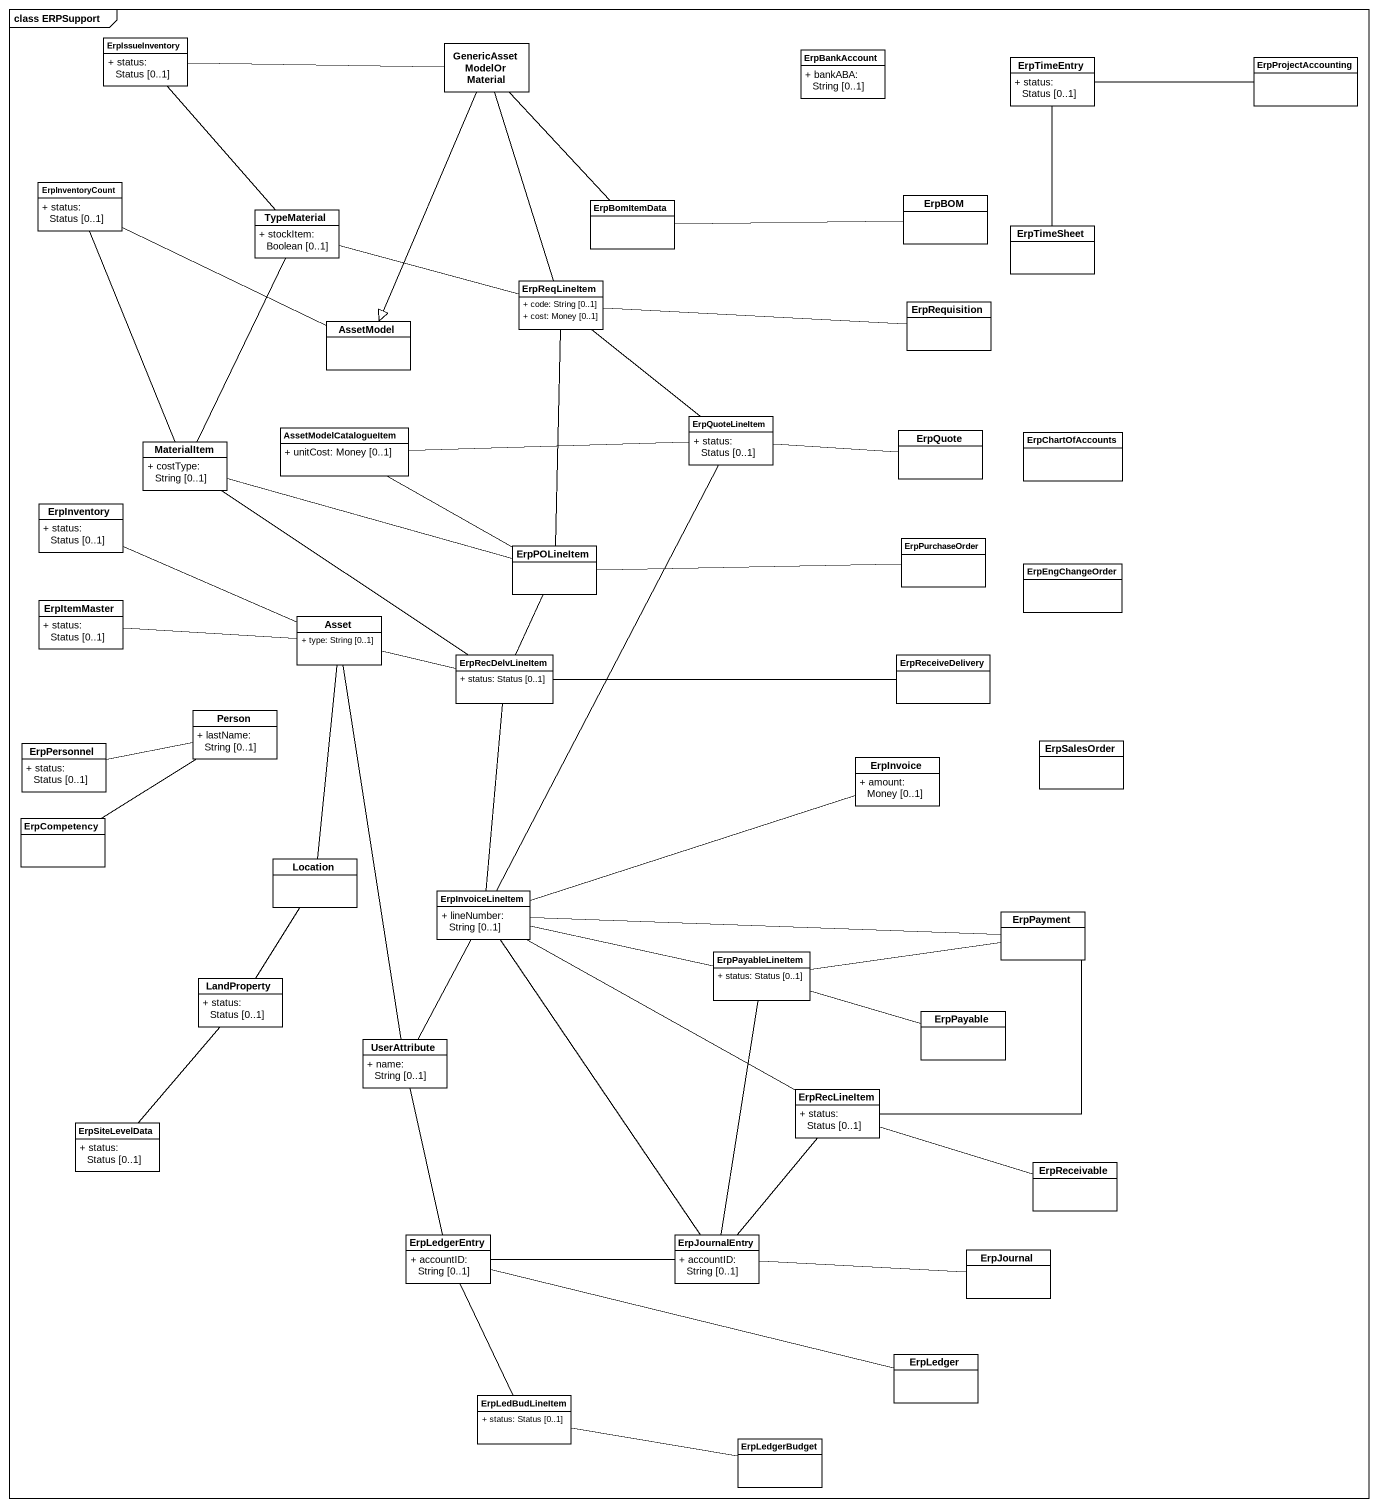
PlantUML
@startuml
mainframe class ERPSupport
hide circle
hide empty members
skinparam classAttributeIconSize 0
class ErpIssueInventory {
  + status: Status [0..1]
}
class GenericAssetModelOrMaterial
class ErpBankAccount {
  + bankABA: String [0..1]
}
class ErpTimeEntry {
  + status: Status [0..1]
}
class ErpProjectAccounting
class ErpInventoryCount {
  + status: Status [0..1]
}
class TypeMaterial {
  + stockItem: Boolean [0..1]
}
class ErpBomItemData
class ErpBOM
class ErpTimeSheet
class ErpReqLineItem {
  + code: String [0..1]
  + cost: Money [0..1]
}
class ErpRequisition
class AssetModel
class AssetModelCatalogueItem {
  + unitCost: Money [0..1]
}
class ErpQuoteLineItem {
  + status: Status [0..1]
}
class ErpQuote
class ErpChartOfAccounts
class MaterialItem {
  + costType: String [0..1]
}
class ErpInventory {
  + status: Status [0..1]
}
class ErpPOLineItem
class ErpPurchaseOrder
class ErpItemMaster {
  + status: Status [0..1]
}
class ErpEngChangeOrder
class Asset {
  + type: String [0..1]
}
class ErpRecDelvLineItem {
  + status: Status [0..1]
}
class ErpReceiveDelivery
class "Person" as Person_ {
  + lastName: String [0..1]
}
class ErpPersonnel {
  + status: Status [0..1]
}
class ErpInvoice {
  + amount: Money [0..1]
}
class ErpSalesOrder
class ErpCompetency
class Location
class ErpInvoiceLineItem {
  + lineNumber: String [0..1]
}
class ErpPayment
class LandProperty {
  + status: Status [0..1]
}
class ErpPayableLineItem {
  + status: Status [0..1]
}
class ErpPayable
class UserAttribute {
  + name: String [0..1]
}
class ErpRecLineItem {
  + status: Status [0..1]
}
class ErpSiteLevelData {
  + status: Status [0..1]
}
class ErpReceivable
class ErpLedgerEntry {
  + accountID: String [0..1]
}
class ErpJournalEntry {
  + accountID: String [0..1]
}
class ErpJournal
class ErpLedger
class ErpLedBudLineItem {
  + status: Status [0..1]
}
class ErpLedgerBudget
ErpIssueInventory -right- GenericAssetModelOrMaterial
ErpIssueInventory -- TypeMaterial
GenericAssetModelOrMaterial -- ErpBomItemData
GenericAssetModelOrMaterial -- ErpReqLineItem
GenericAssetModelOrMaterial --|> AssetModel
ErpTimeEntry -right- ErpProjectAccounting
ErpInventoryCount -right- AssetModel
TypeMaterial -right- ErpReqLineItem
TypeMaterial -- MaterialItem
ErpBomItemData -right- ErpBOM
ErpTimeSheet -up- ErpTimeEntry
ErpReqLineItem -right- ErpRequisition
ErpReqLineItem -- ErpPOLineItem
AssetModelCatalogueItem -right- ErpQuoteLineItem
AssetModelCatalogueItem -right- ErpPOLineItem
ErpQuoteLineItem -up- ErpReqLineItem
ErpQuoteLineItem -right- ErpQuote
ErpQuoteLineItem -- ErpInvoiceLineItem
MaterialItem -up- ErpInventoryCount
MaterialItem -right- ErpPOLineItem
MaterialItem -- ErpRecDelvLineItem
ErpPOLineItem -right- ErpPurchaseOrder
ErpItemMaster -right- Asset
Asset -left- ErpInventory
Asset -right- ErpRecDelvLineItem
Asset -- Location
ErpRecDelvLineItem -up- ErpPOLineItem
ErpRecDelvLineItem -right- ErpReceiveDelivery
ErpRecDelvLineItem -- ErpInvoiceLineItem
Person_ -left- ErpPersonnel
Person_ -- ErpCompetency
ErpInvoiceLineItem -right- ErpInvoice
ErpInvoiceLineItem -right- ErpPayment
ErpInvoiceLineItem -right- ErpPayableLineItem
ErpInvoiceLineItem -- UserAttribute
ErpInvoiceLineItem -right- ErpRecLineItem
ErpInvoiceLineItem -- ErpJournalEntry
LandProperty -up- Location
LandProperty -- ErpSiteLevelData
ErpPayableLineItem -right- ErpPayment
ErpPayableLineItem -right- ErpPayable
ErpPayableLineItem -- ErpJournalEntry
UserAttribute -up- Asset
UserAttribute -up- Asset
ErpRecLineItem -up- ErpPayment
ErpRecLineItem -right- ErpReceivable
ErpRecLineItem -- ErpJournalEntry
ErpLedgerEntry -up- UserAttribute
ErpLedgerEntry -right- ErpJournalEntry
ErpLedgerEntry -- ErpLedBudLineItem
ErpJournal -left- ErpJournalEntry
ErpLedger -left- ErpLedgerEntry
ErpLedBudLineItem -right- ErpLedgerBudget
@enduml
